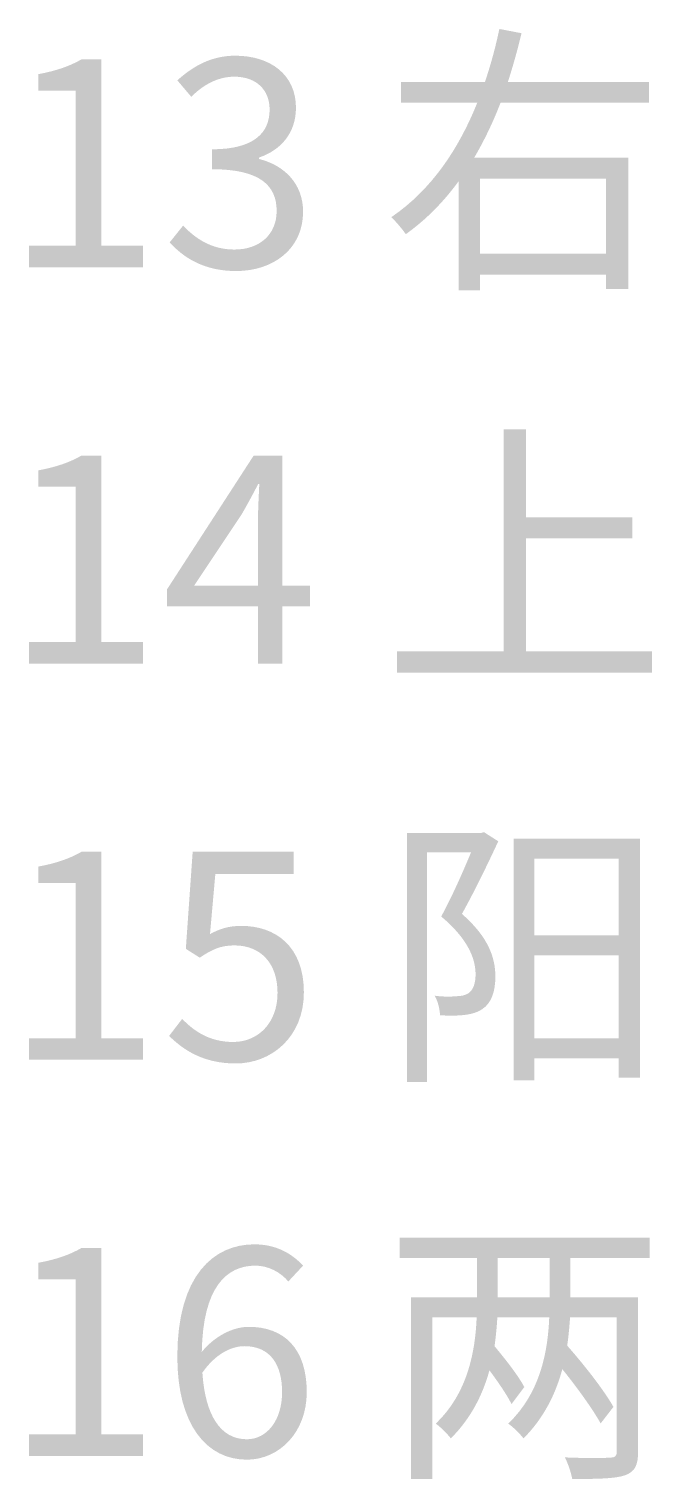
# Model space of a CAD drawing. Header units: millimetres. Extents: x -4600 to 229000, y -4300 to 19460.
# Drawn here: x 58225 to 58854, y 8972 to 10436 of the extents above; entities that cross this region are included whole.
import ezdxf

# ---------------------------------------------------------------- set-up
doc = ezdxf.new("R2010")
doc.units = ezdxf.units.MM
doc.header["$LTSCALE"] = 100
doc.layers.add('A-NOTE', color=7, linetype='Continuous', lineweight=18)

# ---------------------------------------------------------------- blocks, each defined once
blk = doc.blocks.new('A02_SHEET')
at = {"layer": 'A-NOTE'}
h = blk.add_hatch(color=256, dxfattribs=at)
edge = h.paths.add_edge_path()
edge.add_spline(control_points=[(18700.2, 10435.7), (18696.5, 10417.9), (18691.6, 10399.8), (18685.6, 10382.1)], knot_values=[0, 0, 0, 0, 1, 1, 1, 1], degree=3, periodic=0)
edge.add_line((18685.6, 10382.1), (18600.8, 10382.1))
edge.add_line((18600.8, 10382.1), (18600.8, 10361.2))
edge.add_line((18600.8, 10361.2), (18677.9, 10361.2))
edge.add_spline(control_points=[(18677.9, 10361.2), (18659.5, 10315.3), (18632, 10273.5), (18591.1, 10245.7)], knot_values=[0, 0, 0, 0, 1, 1, 1, 1], degree=3, periodic=0)
edge.add_spline(control_points=[(18591.1, 10245.7), (18595.6, 10241.4), (18602.2, 10233.7), (18605.7, 10228.5)], knot_values=[0, 0, 0, 0, 1, 1, 1, 1], degree=3, periodic=0)
edge.add_spline(control_points=[(18605.7, 10228.5), (18626.6, 10243.4), (18644.1, 10261.5), (18659, 10281.8)], knot_values=[0, 0, 0, 0, 1, 1, 1, 1], degree=3, periodic=0)
edge.add_line((18659, 10281.8), (18659, 10171.8))
edge.add_line((18659, 10171.8), (18680.5, 10171.8))
edge.add_line((18680.5, 10171.8), (18680.5, 10187.8))
edge.add_line((18680.5, 10187.8), (18807.9, 10187.8))
edge.add_line((18807.9, 10187.8), (18807.9, 10173.2))
edge.add_line((18807.9, 10173.2), (18830.3, 10173.2))
edge.add_line((18830.3, 10173.2), (18830.3, 10305.6))
edge.add_line((18830.3, 10305.6), (18674.7, 10305.6))
edge.add_spline(control_points=[(18674.7, 10305.6), (18685, 10323.1), (18693.9, 10341.7), (18701.4, 10361.2)], knot_values=[0, 0, 0, 0, 1, 1, 1, 1], degree=3, periodic=0)
edge.add_line((18701.4, 10361.2), (18851.2, 10361.2))
edge.add_line((18851.2, 10361.2), (18851.2, 10382.1))
edge.add_line((18851.2, 10382.1), (18708.8, 10382.1))
edge.add_spline(control_points=[(18708.8, 10382.1), (18714, 10398.4), (18718.6, 10414.7), (18722.6, 10431.4)], knot_values=[0, 0, 0, 0, 1, 1, 1, 1], degree=3, periodic=0)
edge.add_line((18722.6, 10431.4), (18700.2, 10435.7))
h.paths.add_polyline_path([(18680.5, 10208.8), (18680.5, 10284.7), (18807.9, 10284.7), (18807.9, 10208.8), (18680.5, 10208.8)], flags=0)
h = blk.add_hatch(color=256, dxfattribs=at)
edge = h.paths.add_edge_path()
edge.add_spline(control_points=[(18434.4, 10191.3), (18471.9, 10191.3), (18502, 10213.6), (18502, 10251.2), (18502, 10280.1), (18482.2, 10298.4), (18457.6, 10304.4)], knot_values=[0, 0, 0, 0, 1, 1, 1, 2, 2, 2, 2], degree=3, periodic=0)
edge.add_line((18457.6, 10304.4), (18457.6, 10305.9))
edge.add_spline(control_points=[(18457.6, 10305.9), (18479.9, 10313.6), (18494.8, 10330.8), (18494.8, 10356.3), (18494.8, 10389.5), (18469, 10408.7), (18433.5, 10408.7), (18409.4, 10408.7), (18390.8, 10398.1), (18375, 10383.8)], knot_values=[0, 0, 0, 0, 1, 1, 1, 2, 2, 2, 3, 3, 3, 3], degree=3, periodic=0)
edge.add_line((18375, 10383.8), (18389.1, 10367.2))
edge.add_spline(control_points=[(18389.1, 10367.2), (18401.1, 10379.2), (18415.7, 10387.5), (18432.6, 10387.5), (18454.7, 10387.5), (18468.2, 10374.3), (18468.2, 10354.3), (18468.2, 10331.7), (18453.5, 10314.2), (18410, 10314.2)], knot_values=[0, 0, 0, 0, 1, 1, 1, 2, 2, 2, 3, 3, 3, 3], degree=3, periodic=0)
edge.add_line((18410, 10314.2), (18410, 10294.1))
edge.add_spline(control_points=[(18410, 10294.1), (18458.7, 10294.1), (18475.3, 10277.5), (18475.3, 10252), (18475.3, 10227.9), (18457.8, 10213), (18432.6, 10213), (18408.9, 10213), (18393.1, 10224.5), (18380.8, 10237.1)], knot_values=[0, 0, 0, 0, 1, 1, 1, 2, 2, 2, 3, 3, 3, 3], degree=3, periodic=0)
edge.add_line((18380.8, 10237.1), (18367.3, 10220.2))
edge.add_spline(control_points=[(18367.3, 10220.2), (18381.1, 10205), (18401.7, 10191.3), (18434.4, 10191.3)], knot_values=[0, 0, 0, 0, 1, 1, 1, 1], degree=3, periodic=0)
h = blk.add_hatch(color=256, dxfattribs=at)
edge = h.paths.add_edge_path()
edge.add_line((18225.2, 10195), (18340.4, 10195))
edge.add_line((18340.4, 10195), (18340.4, 10216.8))
edge.add_line((18340.4, 10216.8), (18298.3, 10216.8))
edge.add_line((18298.3, 10216.8), (18298.3, 10405))
edge.add_line((18298.3, 10405), (18278.2, 10405))
edge.add_spline(control_points=[(18278.2, 10405), (18266.8, 10398.4), (18253.3, 10393.5), (18234.7, 10390.1)], knot_values=[0, 0, 0, 0, 1, 1, 1, 1], degree=3, periodic=0)
edge.add_line((18234.7, 10390.1), (18234.7, 10373.5))
edge.add_line((18234.7, 10373.5), (18272.2, 10373.5))
edge.add_line((18272.2, 10373.5), (18272.2, 10216.8))
edge.add_line((18272.2, 10216.8), (18225.2, 10216.8))
edge.add_line((18225.2, 10216.8), (18225.2, 10195))
blk.add_hatch(color=256, dxfattribs=at).paths.add_polyline_path([(18704.5, 10031.4), (18704.5, 9807.3), (18596.8, 9807.3), (18596.8, 9785.8), (18854.4, 9785.8), (18854.4, 9807.3), (18727.1, 9807.3), (18727.1, 9921.3), (18834.6, 9921.3), (18834.6, 9942.8), (18727.1, 9942.8), (18727.1, 10031.4), (18704.5, 10031.4)])
h = blk.add_hatch(color=256, dxfattribs=at)
edge = h.paths.add_edge_path()
edge.add_line((18225.2, 9795), (18340.4, 9795))
edge.add_line((18340.4, 9795), (18340.4, 9816.8))
edge.add_line((18340.4, 9816.8), (18298.3, 9816.8))
edge.add_line((18298.3, 9816.8), (18298.3, 10005))
edge.add_line((18298.3, 10005), (18278.2, 10005))
edge.add_spline(control_points=[(18278.2, 10005), (18266.8, 9998.4), (18253.3, 9993.5), (18234.7, 9990.1)], knot_values=[0, 0, 0, 0, 1, 1, 1, 1], degree=3, periodic=0)
edge.add_line((18234.7, 9990.1), (18234.7, 9973.5))
edge.add_line((18234.7, 9973.5), (18272.2, 9973.5))
edge.add_line((18272.2, 9973.5), (18272.2, 9816.8))
edge.add_line((18272.2, 9816.8), (18225.2, 9816.8))
edge.add_line((18225.2, 9816.8), (18225.2, 9795))
h = blk.add_hatch(color=256, dxfattribs=at)
h.paths.add_polyline_path([(18456.4, 9795), (18481.1, 9795), (18481.1, 9852.9), (18509.1, 9852.9), (18509.1, 9873.8), (18481.1, 9873.8), (18481.1, 10005), (18452.1, 10005), (18364.7, 9870.1), (18364.7, 9852.9), (18456.4, 9852.9), (18456.4, 9795)])
edge = h.paths.add_edge_path(flags=0)
edge.add_line((18456.4, 9873.8), (18392, 9873.8))
edge.add_line((18392, 9873.8), (18439.8, 9945.4))
edge.add_spline(control_points=[(18439.8, 9945.4), (18445.8, 9955.7), (18451.5, 9966.3), (18456.7, 9976.4)], knot_values=[0, 0, 0, 0, 1, 1, 1, 1], degree=3, periodic=0)
edge.add_line((18456.7, 9976.4), (18457.8, 9976.4))
edge.add_spline(control_points=[(18457.8, 9976.4), (18457.3, 9965.8), (18456.4, 9948.6), (18456.4, 9938.2)], knot_values=[0, 0, 0, 0, 1, 1, 1, 1], degree=3, periodic=0)
edge.add_line((18456.4, 9938.2), (18456.4, 9873.8))
h = blk.add_hatch(color=256, dxfattribs=at)
edge = h.paths.add_edge_path()
edge.add_line((18607.1, 9623.9), (18607.1, 9372.7))
edge.add_line((18607.1, 9372.7), (18627.2, 9372.7))
edge.add_line((18627.2, 9372.7), (18627.2, 9604.4))
edge.add_line((18627.2, 9604.4), (18671.6, 9604.4))
edge.add_spline(control_points=[(18671.6, 9604.4), (18663.5, 9584.9), (18652.4, 9559.7), (18641.5, 9539.7)], knot_values=[0, 0, 0, 0, 1, 1, 1, 1], degree=3, periodic=0)
edge.add_spline(control_points=[(18641.5, 9539.7), (18668.4, 9517), (18675.9, 9497.6), (18676.2, 9481.8)], knot_values=[0, 0, 0, 0, 1, 1, 1, 1], degree=3, periodic=0)
edge.add_spline(control_points=[(18676.2, 9481.8), (18676.2, 9472.6), (18674.1, 9465.5), (18668.7, 9462)], knot_values=[0, 0, 0, 0, 1, 1, 1, 1], degree=3, periodic=0)
edge.add_spline(control_points=[(18668.7, 9462), (18665.3, 9460), (18661.3, 9459.2), (18657, 9459.2)], knot_values=[0, 0, 0, 0, 1, 1, 1, 1], degree=3, periodic=0)
edge.add_spline(control_points=[(18657, 9459.2), (18650.9, 9458.6), (18643.2, 9458.6), (18634.9, 9459.7)], knot_values=[0, 0, 0, 0, 1, 1, 1, 1], degree=3, periodic=0)
edge.add_spline(control_points=[(18634.9, 9459.7), (18638.3, 9454), (18640.1, 9445.4), (18640.3, 9440)], knot_values=[0, 0, 0, 0, 1, 1, 1, 1], degree=3, periodic=0)
edge.add_spline(control_points=[(18640.3, 9440), (18648.6, 9439.4), (18657.8, 9439.4), (18665, 9440.3), (18671.9, 9441.1), (18677.9, 9442.8), (18682.7, 9446), (18692.2, 9452), (18696.2, 9463.8), (18696.2, 9479.8)], knot_values=[0, 0, 0, 0, 1, 1, 1, 2, 2, 2, 3, 3, 3, 3], degree=3, periodic=0)
edge.add_spline(control_points=[(18696.2, 9479.8), (18695.9, 9497.9), (18689.6, 9518.5), (18662.4, 9542.3)], knot_values=[0, 0, 0, 0, 1, 1, 1, 1], degree=3, periodic=0)
edge.add_spline(control_points=[(18662.4, 9542.3), (18674.7, 9564.3), (18688.2, 9592.1), (18699.1, 9615.6)], knot_values=[0, 0, 0, 0, 1, 1, 1, 1], degree=3, periodic=0)
edge.add_line((18699.1, 9615.6), (18684.7, 9624.8))
edge.add_line((18684.7, 9624.8), (18681.3, 9623.9))
edge.add_line((18681.3, 9623.9), (18607.1, 9623.9))
h = blk.add_hatch(color=256, dxfattribs=at)
h.paths.add_polyline_path([(18714.8, 9618.2), (18714.8, 9374.4), (18735.5, 9374.4), (18735.5, 9396.4), (18820.8, 9396.4), (18820.8, 9377), (18842.3, 9377), (18842.3, 9618.2), (18714.8, 9618.2)])
h.paths.add_polyline_path([(18735.5, 9416.8), (18735.5, 9500.4), (18820.8, 9500.4), (18820.8, 9416.8), (18735.5, 9416.8)], flags=0)
h.paths.add_polyline_path([(18735.5, 9520.5), (18735.5, 9598.1), (18820.8, 9598.1), (18820.8, 9520.5), (18735.5, 9520.5)], flags=0)
h = blk.add_hatch(color=256, dxfattribs=at)
edge = h.paths.add_edge_path()
edge.add_line((18225.2, 9395), (18340.4, 9395))
edge.add_line((18340.4, 9395), (18340.4, 9416.8))
edge.add_line((18340.4, 9416.8), (18298.3, 9416.8))
edge.add_line((18298.3, 9416.8), (18298.3, 9605))
edge.add_line((18298.3, 9605), (18278.2, 9605))
edge.add_spline(control_points=[(18278.2, 9605), (18266.8, 9598.4), (18253.3, 9593.5), (18234.7, 9590.1)], knot_values=[0, 0, 0, 0, 1, 1, 1, 1], degree=3, periodic=0)
edge.add_line((18234.7, 9590.1), (18234.7, 9573.5))
edge.add_line((18234.7, 9573.5), (18272.2, 9573.5))
edge.add_line((18272.2, 9573.5), (18272.2, 9416.8))
edge.add_line((18272.2, 9416.8), (18225.2, 9416.8))
edge.add_line((18225.2, 9416.8), (18225.2, 9395))
h = blk.add_hatch(color=256, dxfattribs=at)
edge = h.paths.add_edge_path()
edge.add_spline(control_points=[(18434.1, 9391.3), (18469.3, 9391.3), (18502.8, 9417.3), (18502.8, 9463.2), (18502.8, 9509.6), (18474.2, 9530.2), (18439.5, 9530.2), (18426.9, 9530.2), (18417.4, 9527.1), (18408, 9521.9)], knot_values=[0, 0, 0, 0, 1, 1, 1, 2, 2, 2, 3, 3, 3, 3], degree=3, periodic=0)
edge.add_line((18408, 9521.9), (18413.4, 9582.7))
edge.add_line((18413.4, 9582.7), (18492.5, 9582.7))
edge.add_line((18492.5, 9582.7), (18492.5, 9605))
edge.add_line((18492.5, 9605), (18390.5, 9605))
edge.add_line((18390.5, 9605), (18383.6, 9507))
edge.add_line((18383.6, 9507), (18397.7, 9498.1))
edge.add_spline(control_points=[(18397.7, 9498.1), (18409.7, 9506.2), (18418.6, 9510.5), (18432.6, 9510.5), (18459, 9510.5), (18476.2, 9492.7), (18476.2, 9462.6), (18476.2, 9432), (18456.4, 9413), (18431.5, 9413), (18407.1, 9413), (18391.7, 9424.2), (18379.9, 9436.3)], knot_values=[0, 0, 0, 0, 1, 1, 1, 2, 2, 2, 3, 3, 3, 4, 4, 4, 4], degree=3, periodic=0)
edge.add_line((18379.9, 9436.3), (18366.7, 9419.1))
edge.add_spline(control_points=[(18366.7, 9419.1), (18381.1, 9405), (18401.1, 9391.3), (18434.1, 9391.3)], knot_values=[0, 0, 0, 0, 1, 1, 1, 1], degree=3, periodic=0)
h = blk.add_hatch(color=256, dxfattribs=at)
edge = h.paths.add_edge_path()
edge.add_spline(control_points=[(18445.2, 8991.3), (18477.9, 8991.3), (18505.7, 9018.8), (18505.7, 9059.5), (18505.7, 9103.6), (18482.8, 9125.4), (18447.2, 9125.4), (18430.9, 9125.4), (18412.6, 9115.9), (18399.7, 9100.1)], knot_values=[0, 0, 0, 0, 1, 1, 1, 2, 2, 2, 3, 3, 3, 3], degree=3, periodic=0)
edge.add_spline(control_points=[(18399.7, 9100.1), (18400.8, 9165.2), (18424.6, 9187.2), (18453.8, 9187.2), (18466.4, 9187.2), (18479, 9180.9), (18487.1, 9171.2)], knot_values=[0, 0, 0, 0, 1, 1, 1, 2, 2, 2, 2], degree=3, periodic=0)
edge.add_line((18487.1, 9171.2), (18502, 9187.2))
edge.add_spline(control_points=[(18502, 9187.2), (18490.2, 9199.8), (18474.5, 9208.7), (18452.7, 9208.7), (18412, 9208.7), (18375, 9177.5), (18375, 9095.3), (18375, 9025.9), (18405.1, 8991.3), (18445.2, 8991.3)], knot_values=[0, 0, 0, 0, 1, 1, 1, 2, 2, 2, 3, 3, 3, 3], degree=3, periodic=0)
edge = h.paths.add_edge_path(flags=0)
edge.add_spline(control_points=[(18400.3, 9079.2), (18414, 9098.7), (18430.1, 9105.9), (18442.9, 9105.9), (18468.4, 9105.9), (18480.8, 9087.8), (18480.8, 9059.5), (18480.8, 9030.8), (18465.3, 9011.9), (18445.2, 9011.9), (18418.9, 9011.9), (18403.1, 9035.7), (18400.3, 9079.2)], knot_values=[0, 0, 0, 0, 1, 1, 1, 2, 2, 2, 3, 3, 3, 4, 4, 4, 4], degree=3, periodic=0)
h = blk.add_hatch(color=256, dxfattribs=at)
edge = h.paths.add_edge_path()
edge.add_line((18611.1, 9155.2), (18611.1, 8971.8))
edge.add_line((18611.1, 8971.8), (18632.6, 8971.8))
edge.add_line((18632.6, 8971.8), (18632.6, 9135.1))
edge.add_line((18632.6, 9135.1), (18677.3, 9135.1))
edge.add_spline(control_points=[(18677.3, 9135.1), (18675.9, 9101.3), (18668.7, 9058.9), (18636, 9027.7)], knot_values=[0, 0, 0, 0, 1, 1, 1, 1], degree=3, periodic=0)
edge.add_spline(control_points=[(18636, 9027.7), (18640.9, 9024.2), (18647.8, 9017.3), (18651.2, 9012.8)], knot_values=[0, 0, 0, 0, 1, 1, 1, 1], degree=3, periodic=0)
edge.add_spline(control_points=[(18651.2, 9012.8), (18671.9, 9033.4), (18683.6, 9057.5), (18690.2, 9081.5)], knot_values=[0, 0, 0, 0, 1, 1, 1, 1], degree=3, periodic=0)
edge.add_spline(control_points=[(18690.2, 9081.5), (18699.1, 9069.5), (18708, 9056.6), (18712.5, 9047.4)], knot_values=[0, 0, 0, 0, 1, 1, 1, 1], degree=3, periodic=0)
edge.add_line((18712.5, 9047.4), (18725.4, 9064.6))
edge.add_spline(control_points=[(18725.4, 9064.6), (18719.7, 9075.5), (18707.1, 9091.8), (18695.3, 9105.9)], knot_values=[0, 0, 0, 0, 1, 1, 1, 1], degree=3, periodic=0)
edge.add_spline(control_points=[(18695.3, 9105.9), (18696.8, 9115.9), (18697.6, 9125.9), (18698.2, 9135.1)], knot_values=[0, 0, 0, 0, 1, 1, 1, 1], degree=3, periodic=0)
edge.add_line((18698.2, 9135.1), (18750.6, 9135.1))
edge.add_spline(control_points=[(18750.6, 9135.1), (18749.2, 9101.3), (18742, 9058.9), (18709.1, 9027.7)], knot_values=[0, 0, 0, 0, 1, 1, 1, 1], degree=3, periodic=0)
edge.add_spline(control_points=[(18709.1, 9027.7), (18714.3, 9024.2), (18721.1, 9017.3), (18724.6, 9012.8)], knot_values=[0, 0, 0, 0, 1, 1, 1, 1], degree=3, periodic=0)
edge.add_spline(control_points=[(18724.6, 9012.8), (18745.5, 9033.7), (18757.2, 9058.3), (18763.8, 9082.7)], knot_values=[0, 0, 0, 0, 1, 1, 1, 1], degree=3, periodic=0)
edge.add_spline(control_points=[(18763.8, 9082.7), (18779, 9063.8), (18794.5, 9042.3), (18802.5, 9027.9)], knot_values=[0, 0, 0, 0, 1, 1, 1, 1], degree=3, periodic=0)
edge.add_line((18802.5, 9027.9), (18815.4, 9044.6))
edge.add_spline(control_points=[(18815.4, 9044.6), (18806.2, 9060.9), (18786.7, 9086.1), (18768.7, 9106.4)], knot_values=[0, 0, 0, 0, 1, 1, 1, 1], degree=3, periodic=0)
edge.add_spline(control_points=[(18768.7, 9106.4), (18770.1, 9116.2), (18771, 9125.9), (18771.6, 9135.1)], knot_values=[0, 0, 0, 0, 1, 1, 1, 1], degree=3, periodic=0)
edge.add_line((18771.6, 9135.1), (18818.8, 9135.1))
edge.add_line((18818.8, 9135.1), (18818.8, 8999.6))
edge.add_spline(control_points=[(18818.8, 8999.6), (18818.8, 8995), (18817.1, 8993.3), (18811.7, 8993.3)], knot_values=[0, 0, 0, 0, 1, 1, 1, 1], degree=3, periodic=0)
edge.add_spline(control_points=[(18811.7, 8993.3), (18806.2, 8993), (18786.7, 8992.7), (18766.4, 8993.6)], knot_values=[0, 0, 0, 0, 1, 1, 1, 1], degree=3, periodic=0)
edge.add_spline(control_points=[(18766.4, 8993.6), (18769.5, 8987.6), (18772.7, 8978.1), (18773.8, 8971.8)], knot_values=[0, 0, 0, 0, 1, 1, 1, 1], degree=3, periodic=0)
edge.add_spline(control_points=[(18773.8, 8971.8), (18799.6, 8971.8), (18816.8, 8972.1), (18827.1, 8975.5)], knot_values=[0, 0, 0, 0, 1, 1, 1, 1], degree=3, periodic=0)
edge.add_spline(control_points=[(18827.1, 8975.5), (18837.2, 8979.2), (18840.3, 8985.8), (18840.3, 8999.3)], knot_values=[0, 0, 0, 0, 1, 1, 1, 1], degree=3, periodic=0)
edge.add_line((18840.3, 8999.3), (18840.3, 9155.2))
edge.add_line((18840.3, 9155.2), (18771.8, 9155.2))
edge.add_line((18771.8, 9155.2), (18771.8, 9195))
edge.add_line((18771.8, 9195), (18852.1, 9195))
edge.add_line((18852.1, 9195), (18852.1, 9215.6))
edge.add_line((18852.1, 9215.6), (18599.4, 9215.6))
edge.add_line((18599.4, 9215.6), (18599.4, 9195))
edge.add_line((18599.4, 9195), (18677.6, 9195))
edge.add_line((18677.6, 9195), (18677.6, 9155.2))
edge.add_line((18677.6, 9155.2), (18611.1, 9155.2))
h.paths.add_polyline_path([(18698.5, 9195), (18750.9, 9195), (18750.9, 9155.2), (18698.5, 9155.2), (18698.5, 9195)], flags=0)
h = blk.add_hatch(color=256, dxfattribs=at)
edge = h.paths.add_edge_path()
edge.add_line((18225.2, 8995), (18340.4, 8995))
edge.add_line((18340.4, 8995), (18340.4, 9016.8))
edge.add_line((18340.4, 9016.8), (18298.3, 9016.8))
edge.add_line((18298.3, 9016.8), (18298.3, 9205))
edge.add_line((18298.3, 9205), (18278.2, 9205))
edge.add_spline(control_points=[(18278.2, 9205), (18266.8, 9198.4), (18253.3, 9193.5), (18234.7, 9190.1)], knot_values=[0, 0, 0, 0, 1, 1, 1, 1], degree=3, periodic=0)
edge.add_line((18234.7, 9190.1), (18234.7, 9173.5))
edge.add_line((18234.7, 9173.5), (18272.2, 9173.5))
edge.add_line((18272.2, 9173.5), (18272.2, 9016.8))
edge.add_line((18272.2, 9016.8), (18225.2, 9016.8))
edge.add_line((18225.2, 9016.8), (18225.2, 8995))

msp = doc.modelspace()

# ---------------------------------------------------------------- block references
msp.add_blockref('A02_SHEET', (40000, 0))

doc.saveas('drawing.dxf')
